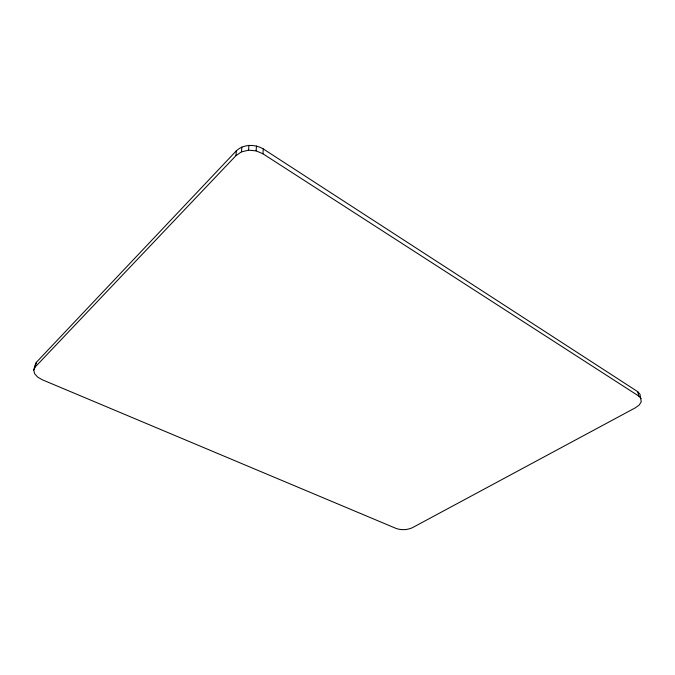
<?xml version="1.0" encoding="UTF-8"?>
<svg xmlns="http://www.w3.org/2000/svg" width="675" height="675" viewBox="0 0 675 675"><rect width="100%" height="100%" fill="white"/><g stroke="black" fill="none" stroke-linecap="round" stroke-linejoin="round"><path stroke-width="1.01" d="M641.132 398.663L638.837 396.115L262.955 153.799L263.258 148.93C254.99 144.02 243.65 144.003 236.385 150.778L36.391 362.306L34.864 365.487L33.75 370.086L34.577 373.646L37.598 377.055L42.331 379.789L396.141 528.449C401.423 530.297 407.379 530.01 412.467 527.664L635.352 407.81L639.217 405L641.25 401.785L639.984 394.217L637.698 391.652L263.258 148.93M262.955 153.799L256.129 150.871L256.466 146.002M33.75 370.086L35.277 366.913L235.946 155.647L241.456 151.875L248.56 150.188L248.932 145.319M241.456 151.875L241.869 147.007M235.946 155.647L236.385 150.778M35.277 366.913L36.391 362.306M248.56 150.188L256.129 150.871M637.698 391.652L638.837 396.115"/></g></svg>
